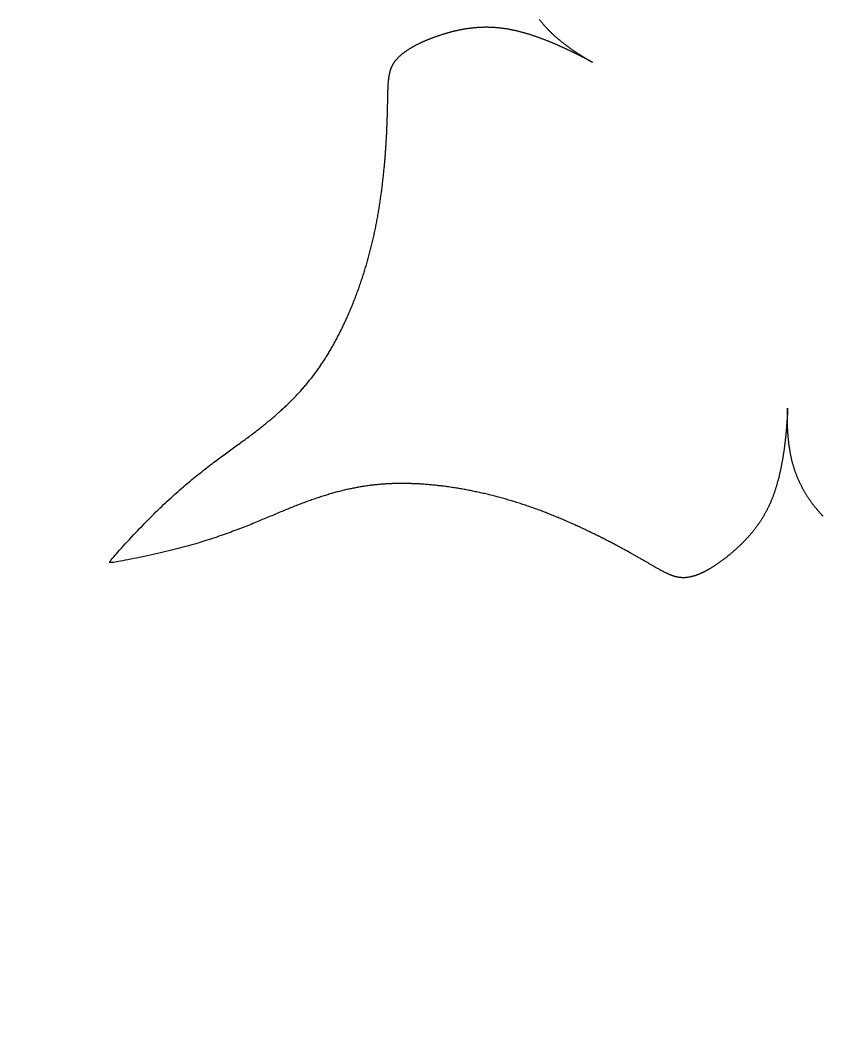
# Model space of a CAD drawing. Header units: feet. Extents: x 0 to 841, y 0 to 594.
# Drawn here: x 658.8 to 659.347, y 136.939 to 137.618 of the extents above; entities that cross this region are included whole.
import ezdxf

# ---------------------------------------------------------------- set-up
doc = ezdxf.new("R2010")
doc.units = ezdxf.units.FT
doc.header["$MEASUREMENT"] = 0
doc.layers.add('LOGO', color=7, linetype='Continuous')

# ---------------------------------------------------------------- blocks, each defined once
blk = doc.blocks.new('YOTA')
h = blk.add_hatch(color=1)
edge = h.paths.add_edge_path()
edge.add_arc((302.8865, 246.9749), 39.995, 0, 360)
edge = h.paths.add_edge_path(flags=16)
edge.add_arc((302.8865, 246.9749), 39.7003, 0, 360)
at = {"color": 2}
blk.add_lwpolyline([(332.9748, 263.1712), (332.9739, 263.1722), (332.973, 263.1731), (332.972, 263.1741), (332.9711, 263.175), (332.9702, 263.176), (332.9693, 263.177), (332.9685, 263.178), (332.9676, 263.179), (332.9667, 263.1799), (332.9658, 263.1809), (332.9649, 263.182), (332.964, 263.183), (332.9631, 263.184), (332.9623, 263.185), (332.9614, 263.186), (332.9605, 263.1871), (332.9597, 263.1881), (332.9588, 263.1892), (332.958, 263.1902), (332.9571, 263.1913), (332.9563, 263.1923), (332.9554, 263.1934), (332.9546, 263.1945), (332.9538, 263.1956), (332.9529, 263.1967), (332.9521, 263.1978), (332.9513, 263.1989), (332.9505, 263.2), (332.9497, 263.2011), (332.9489, 263.2022), (332.9481, 263.2033), (332.9473, 263.2045), (332.9465, 263.2056), (332.9457, 263.2067), (332.9449, 263.2079), (332.9441, 263.209), (332.9433, 263.2102), (332.9426, 263.2114), (332.9418, 263.2125), (332.9411, 263.2137), (332.9403, 263.2149), (332.9396, 263.2161), (332.9388, 263.2173), (332.9381, 263.2185), (332.9373, 263.2197), (332.9366, 263.2209), (332.9359, 263.2221), (332.9352, 263.2233), (332.9345, 263.2245), (332.9338, 263.2258), (332.9331, 263.227), (332.9324, 263.2282), (332.9317, 263.2295), (332.931, 263.2307), (332.9303, 263.232), (332.9296, 263.2333), (332.929, 263.2345), (332.9283, 263.2358), (332.9277, 263.2371), (332.927, 263.2384), (332.9264, 263.2396), (332.9257, 263.2409), (332.9251, 263.2422), (332.9245, 263.2435), (332.9239, 263.2448), (332.9233, 263.2462), (332.9227, 263.2475), (332.9221, 263.2488), (332.9215, 263.2501), (332.9209, 263.2515), (332.9203, 263.2528), (332.9198, 263.2541), (332.9192, 263.2555), (332.9187, 263.2568), (332.9181, 263.2582), (332.9176, 263.2595), (332.917, 263.2609), (332.9165, 263.2623), (332.916, 263.2637), (332.9155, 263.265), (332.915, 263.2664), (332.9145, 263.2678), (332.914, 263.2692), (332.9135, 263.2706), (332.913, 263.272), (332.9126, 263.2734), (332.9121, 263.2748), (332.9117, 263.2762), (332.9112, 263.2776), (332.9108, 263.2791), (332.9104, 263.2805), (332.9099, 263.2819), (332.9095, 263.2834), (332.9091, 263.2848), (332.9087, 263.2863), (332.9084, 263.2877), (332.908, 263.2892), (332.9076, 263.2906), (332.9072, 263.2921), (332.9069, 263.2935), (332.9065, 263.295), (332.9062, 263.2965), (332.9059, 263.2979), (332.9056, 263.2994), (332.9052, 263.3009), (332.9049, 263.3024), (332.9046, 263.3039), (332.9043, 263.3053), (332.9041, 263.3068), (332.9038, 263.3083), (332.9035, 263.3098), (332.9032, 263.3113), (332.903, 263.3128), (332.9027, 263.3142), (332.9025, 263.3157), (332.9023, 263.3172), (332.902, 263.3187), (332.9018, 263.3202), (332.9016, 263.3216), (332.9014, 263.3231), (332.9012, 263.3246), (332.901, 263.326), (332.9008, 263.3275), (332.9006, 263.329), (332.9005, 263.3304), (332.9003, 263.3319), (332.9001, 263.3333), (332.9, 263.3348), (332.8998, 263.3362), (332.8997, 263.3376), (332.8995, 263.339), (332.8994, 263.3405), (332.8992, 263.3419), (332.8991, 263.3433), (332.899, 263.3447), (332.8989, 263.3461), (332.8988, 263.3475), (332.8987, 263.3488), (332.8986, 263.3502), (332.8985, 263.3515), (332.8984, 263.3529), (332.8983, 263.3542), (332.8982, 263.3556), (332.8981, 263.3569), (332.898, 263.3582), (332.898, 263.3595), (332.8979, 263.3608), (332.8978, 263.362), (332.8978, 263.3633), (332.8977, 263.3646), (332.8977, 263.3658), (332.8976, 263.367), (332.8976, 263.3682), (332.8975, 263.3694), (332.8975, 263.3706), (332.8975, 263.3718), (332.8974, 263.3729), (332.8974, 263.3741), (332.8974, 263.3752), (332.8974, 263.3763), (332.8973, 263.3774), (332.8973, 263.3785), (332.8973, 263.3796), (332.8973, 263.3806), (332.8973, 263.3817), (332.8973, 263.3827), (332.8973, 263.3837), (332.8973, 263.3847), (332.8972, 263.3856), (332.8972, 263.3866), (332.8972, 263.3875), (332.8973, 263.3884), (332.8973, 263.3893), (332.8973, 263.3901), (332.8973, 263.391), (332.8973, 263.3918), (332.8973, 263.3926), (332.8973, 263.3934), (332.8973, 263.3942), (332.8973, 263.3949), (332.8973, 263.3956), (332.8974, 263.3963), (332.8974, 263.397), (332.8974, 263.3977), (332.8974, 263.3983), (332.8974, 263.3989), (332.8974, 263.3995), (332.8975, 263.4), (332.8975, 263.4006), (332.8975, 263.4011), (332.8975, 263.4016), (332.8975, 263.402), (332.8975, 263.4025), (332.8976, 263.4029), (332.8976, 263.4032), (332.8976, 263.4036), (332.8976, 263.4039), (332.8976, 263.4042), (332.8976, 263.4045), (332.8977, 263.4048), (332.8977, 263.405), (332.8977, 263.4052), (332.8977, 263.4054), (332.8977, 263.4055), (332.8977, 263.4056), (332.8977, 263.4057), (332.8977, 263.4058), (332.8977, 263.4058), (332.8978, 263.4058), (332.8978, 263.4058), (332.8978, 263.4058), (332.8978, 263.4058), (332.8978, 263.4057), (332.8978, 263.4056), (332.8978, 263.4054), (332.8978, 263.4053), (332.8978, 263.4051), (332.8978, 263.4049), (332.8978, 263.4047), (332.8978, 263.4044), (332.8978, 263.4042), (332.8977, 263.4039), (332.8977, 263.4036), (332.8977, 263.4032), (332.8977, 263.4029), (332.8977, 263.4025), (332.8977, 263.4021), (332.8977, 263.4017), (332.8977, 263.4012), (332.8976, 263.4008), (332.8976, 263.4003), (332.8976, 263.3998), (332.8976, 263.3993), (332.8976, 263.3987), (332.8975, 263.3982), (332.8975, 263.3976), (332.8975, 263.397), (332.8975, 263.3964), (332.8974, 263.3958), (332.8974, 263.3951), (332.8974, 263.3944), (332.8973, 263.3938), (332.8973, 263.393), (332.8973, 263.3923), (332.8972, 263.3916), (332.8972, 263.3908), (332.8971, 263.3901), (332.8971, 263.3893), (332.897, 263.3885), (332.897, 263.3876), (332.8969, 263.3868), (332.8969, 263.386), (332.8968, 263.3851), (332.8968, 263.3842), (332.8967, 263.3833), (332.8967, 263.3824), (332.8966, 263.3815), (332.8966, 263.3805), (332.8965, 263.3796), (332.8964, 263.3786), (332.8964, 263.3776), (332.8963, 263.3766), (332.8962, 263.3756), (332.8961, 263.3746), (332.8961, 263.3736), (332.896, 263.3725), (332.8959, 263.3715), (332.8958, 263.3704), (332.8957, 263.3693), (332.8957, 263.3683), (332.8956, 263.3672), (332.8955, 263.366), (332.8954, 263.3649), (332.8953, 263.3638), (332.8952, 263.3627), (332.8951, 263.3615), (332.895, 263.3603), (332.8949, 263.3592), (332.8948, 263.358), (332.8947, 263.3568), (332.8946, 263.3556), (332.8945, 263.3544), (332.8944, 263.3532), (332.8942, 263.352), (332.8941, 263.3507), (332.894, 263.3495), (332.8939, 263.3482), (332.8937, 263.347), (332.8936, 263.3457), (332.8935, 263.3445), (332.8934, 263.3432), (332.8932, 263.3419), (332.8931, 263.3406), (332.8929, 263.3394), (332.8928, 263.3381), (332.8927, 263.3368), (332.8925, 263.3354), (332.8924, 263.3341), (332.8922, 263.3328), (332.892, 263.3315), (332.8919, 263.3302), (332.8917, 263.3288), (332.8916, 263.3275), (332.8914, 263.3262), (332.8912, 263.3248), (332.8911, 263.3235), (332.8909, 263.3221), (332.8907, 263.3208), (332.8905, 263.3194), (332.8903, 263.3181), (332.8901, 263.3167), (332.89, 263.3153), (332.8898, 263.314), (332.8896, 263.3126), (332.8894, 263.3112), (332.8892, 263.3098), (332.889, 263.3085), (332.8888, 263.3071), (332.8885, 263.3057), (332.8883, 263.3043), (332.8881, 263.3029), (332.8879, 263.3015), (332.8877, 263.3001), (332.8874, 263.2987), (332.8872, 263.2973), (332.887, 263.2959), (332.8867, 263.2945), (332.8865, 263.2931), (332.8862, 263.2917), (332.886, 263.2903), (332.8857, 263.2889), (332.8855, 263.2875), (332.8852, 263.2861), (332.8849, 263.2847), (332.8847, 263.2833), (332.8844, 263.2818), (332.8841, 263.2804), (332.8838, 263.279), (332.8836, 263.2776), (332.8833, 263.2762), (332.883, 263.2748), (332.8827, 263.2733), (332.8824, 263.2719), (332.8821, 263.2705), (332.8818, 263.2691), (332.8815, 263.2677), (332.8811, 263.2663), (332.8808, 263.2648), (332.8805, 263.2634), (332.8802, 263.262), (332.8798, 263.2606), (332.8795, 263.2592), (332.8792, 263.2578), (332.8788, 263.2563), (332.8785, 263.2549), (332.8781, 263.2535), (332.8777, 263.2521), (332.8774, 263.2507), (332.877, 263.2493), (332.8766, 263.2479), (332.8762, 263.2465), (332.8759, 263.2451), (332.8755, 263.2437), (332.8751, 263.2423), (332.8747, 263.2409), (332.8743, 263.2395), (332.8739, 263.2381), (332.8735, 263.2367), (332.873, 263.2353), (332.8726, 263.2339), (332.8722, 263.2326), (332.8718, 263.2312), (332.8713, 263.2298), (332.8709, 263.2284), (332.8704, 263.2271), (332.87, 263.2257), (332.8695, 263.2243), (332.8691, 263.223), (332.8686, 263.2216), (332.8681, 263.2203), (332.8676, 263.2189), (332.8672, 263.2176), (332.8667, 263.2162), (332.8662, 263.2149), (332.8657, 263.2135), (332.8652, 263.2122), (332.8646, 263.2109), (332.8641, 263.2096), (332.8636, 263.2082), (332.8631, 263.2069), (332.8625, 263.2056), (332.862, 263.2043), (332.8615, 263.203), (332.8609, 263.2017), (332.8604, 263.2004), (332.8598, 263.1992), (332.8592, 263.1979), (332.8586, 263.1966), (332.8581, 263.1953), (332.8575, 263.1941), (332.8569, 263.1928), (332.8563, 263.1916), (332.8557, 263.1903), (332.8551, 263.1891), (332.8545, 263.1878), (332.8538, 263.1866), (332.8532, 263.1854), (332.8526, 263.1841), (332.852, 263.1829), (332.8513, 263.1817), (332.8507, 263.1805), (332.85, 263.1793), (332.8493, 263.1781), (332.8487, 263.1769), (332.848, 263.1757), (332.8473, 263.1745), (332.8467, 263.1734), (332.846, 263.1722), (332.8453, 263.171), (332.8446, 263.1699), (332.8439, 263.1687), (332.8432, 263.1675), (332.8425, 263.1664), (332.8418, 263.1653), (332.841, 263.1641), (332.8403, 263.163), (332.8396, 263.1619), (332.8388, 263.1607), (332.8381, 263.1596), (332.8374, 263.1585), (332.8366, 263.1574), (332.8359, 263.1563), (332.8351, 263.1552), (332.8343, 263.1541), (332.8336, 263.153), (332.8328, 263.1519), (332.832, 263.1508), (332.8312, 263.1498), (332.8305, 263.1487), (332.8297, 263.1476), (332.8289, 263.1465), (332.8281, 263.1455), (332.8273, 263.1444), (332.8265, 263.1434), (332.8257, 263.1423), (332.8248, 263.1413), (332.824, 263.1403), (332.8232, 263.1392), (332.8224, 263.1382), (332.8215, 263.1372), (332.8207, 263.1361), (332.8199, 263.1351), (332.819, 263.1341), (332.8182, 263.1331), (332.8173, 263.1321), (332.8165, 263.1311), (332.8156, 263.1301), (332.8147, 263.1291), (332.8139, 263.1281), (332.813, 263.1272), (332.8121, 263.1262), (332.8113, 263.1252), (332.8104, 263.1242), (332.8095, 263.1233), (332.8086, 263.1223), (332.8077, 263.1213), (332.8068, 263.1204), (332.8059, 263.1194), (332.805, 263.1185), (332.8041, 263.1176), (332.8032, 263.1166), (332.8023, 263.1157), (332.8014, 263.1147), (332.8005, 263.1138), (332.7995, 263.1129), (332.7986, 263.112), (332.7977, 263.1111), (332.7968, 263.1101), (332.7958, 263.1092), (332.7949, 263.1083), (332.794, 263.1074), (332.793, 263.1065), (332.7921, 263.1056), (332.7911, 263.1047), (332.7902, 263.1039), (332.7892, 263.103), (332.7883, 263.1021), (332.7873, 263.1012), (332.7864, 263.1003), (332.7854, 263.0995), (332.7845, 263.0986), (332.7835, 263.0977), (332.7825, 263.0969), (332.7815, 263.096), (332.7806, 263.0952), (332.7796, 263.0943), (332.7786, 263.0935), (332.7776, 263.0926), (332.7767, 263.0918), (332.7757, 263.091), (332.7747, 263.0901), (332.7737, 263.0893), (332.7727, 263.0885), (332.7717, 263.0876), (332.7707, 263.0868), (332.7697, 263.086), (332.7687, 263.0852), (332.7677, 263.0844), (332.7667, 263.0836), (332.7657, 263.0828), (332.7647, 263.082), (332.7637, 263.0812), (332.7627, 263.0804), (332.7617, 263.0796), (332.7607, 263.0789), (332.7597, 263.0781), (332.7587, 263.0773), (332.7577, 263.0766), (332.7567, 263.0758), (332.7557, 263.0751), (332.7547, 263.0743), (332.7537, 263.0736), (332.7526, 263.0728), (332.7516, 263.0721), (332.7506, 263.0714), (332.7496, 263.0707), (332.7486, 263.0699), (332.7476, 263.0692), (332.7466, 263.0685), (332.7455, 263.0678), (332.7445, 263.0671), (332.7435, 263.0665), (332.7425, 263.0658), (332.7415, 263.0651), (332.7405, 263.0644), (332.7395, 263.0638), (332.7384, 263.0631), (332.7374, 263.0625), (332.7364, 263.0618), (332.7354, 263.0612), (332.7344, 263.0606), (332.7334, 263.0599), (332.7324, 263.0593), (332.7314, 263.0587), (332.7304, 263.0581), (332.7293, 263.0575), (332.7283, 263.0569), (332.7273, 263.0564), (332.7263, 263.0558), (332.7253, 263.0552), (332.7243, 263.0547), (332.7233, 263.0541), (332.7223, 263.0536), (332.7213, 263.053), (332.7203, 263.0525), (332.7193, 263.052), (332.7184, 263.0515), (332.7174, 263.051), (332.7164, 263.0505), (332.7154, 263.05), (332.7144, 263.0495), (332.7134, 263.049), (332.7124, 263.0486), (332.7115, 263.0481), (332.7105, 263.0477), (332.7095, 263.0472), (332.7085, 263.0468), (332.7076, 263.0464), (332.7066, 263.046), (332.7057, 263.0456), (332.7047, 263.0452), (332.7037, 263.0448), (332.7028, 263.0445), (332.7018, 263.0441), (332.7009, 263.0437), (332.6999, 263.0434), (332.699, 263.0431), (332.698, 263.0427), (332.6971, 263.0424), (332.6962, 263.0421), (332.6952, 263.0418), (332.6943, 263.0415), (332.6934, 263.0413), (332.6925, 263.041), (332.6916, 263.0407), (332.6906, 263.0405), (332.6897, 263.0403), (332.6888, 263.04), (332.6879, 263.0398), (332.687, 263.0396), (332.6861, 263.0394), (332.6853, 263.0393), (332.6844, 263.0391), (332.6835, 263.0389), (332.6826, 263.0388), (332.6817, 263.0387), (332.6809, 263.0385), (332.68, 263.0384), (332.6791, 263.0383), (332.6783, 263.0382), (332.6774, 263.0381), (332.6766, 263.0381), (332.6757, 263.038), (332.6749, 263.038), (332.674, 263.0379), (332.6732, 263.0379), (332.6724, 263.0379), (332.6715, 263.0379), (332.6707, 263.0379), (332.6699, 263.0379), (332.669, 263.038), (332.6682, 263.038), (332.6674, 263.0381), (332.6666, 263.0381), (332.6657, 263.0382), (332.6649, 263.0383), (332.6641, 263.0384), (332.6633, 263.0385), (332.6624, 263.0386), (332.6616, 263.0388), (332.6608, 263.0389), (332.66, 263.0391), (332.6591, 263.0392), (332.6583, 263.0394), (332.6575, 263.0396), (332.6566, 263.0398), (332.6558, 263.04), (332.655, 263.0402), (332.6541, 263.0404), (332.6533, 263.0407), (332.6524, 263.0409), (332.6516, 263.0412), (332.6507, 263.0415), (332.6499, 263.0417), (332.649, 263.042), (332.6481, 263.0423), (332.6473, 263.0427), (332.6464, 263.043), (332.6455, 263.0433), (332.6446, 263.0437), (332.6437, 263.044), (332.6428, 263.0444), (332.6419, 263.0448), (332.641, 263.0452), (332.6401, 263.0456), (332.6392, 263.046), (332.6382, 263.0464), (332.6373, 263.0468), (332.6364, 263.0473), (332.6354, 263.0477), (332.6344, 263.0482), (332.6335, 263.0486), (332.6325, 263.0491), (332.6315, 263.0496), (332.6305, 263.0501), (332.6295, 263.0506), (332.6285, 263.0512), (332.6275, 263.0517), (332.6264, 263.0522), (332.6254, 263.0528), (332.6243, 263.0534), (332.6232, 263.0539), (332.6222, 263.0545), (332.6211, 263.0551), (332.62, 263.0557), (332.6189, 263.0563), (332.6177, 263.0569), (332.6166, 263.0576), (332.6155, 263.0582), (332.6143, 263.0589), (332.6131, 263.0595), (332.6119, 263.0602), (332.6107, 263.0609), (332.6095, 263.0616), (332.6083, 263.0623), (332.607, 263.063), (332.6058, 263.0637), (332.6045, 263.0645), (332.6032, 263.0652), (332.6019, 263.066), (332.6006, 263.0667), (332.5993, 263.0675), (332.5979, 263.0683), (332.5966, 263.0691), (332.5952, 263.0699), (332.5938, 263.0707), (332.5924, 263.0715), (332.5909, 263.0723), (332.5895, 263.0731), (332.588, 263.074), (332.5865, 263.0748), (332.585, 263.0757), (332.5835, 263.0766), (332.582, 263.0775), (332.5804, 263.0784), (332.5788, 263.0793), (332.5772, 263.0802), (332.5756, 263.0811), (332.574, 263.082), (332.5723, 263.083), (332.5707, 263.0839), (332.569, 263.0849), (332.5673, 263.0858), (332.5656, 263.0868), (332.5638, 263.0878), (332.562, 263.0888), (332.5603, 263.0898), (332.5585, 263.0908), (332.5567, 263.0918), (332.5548, 263.0928), (332.553, 263.0938), (332.5511, 263.0949), (332.5492, 263.0959), (332.5473, 263.0969), (332.5454, 263.098), (332.5434, 263.0991), (332.5415, 263.1001), (332.5395, 263.1012), (332.5375, 263.1023), (332.5355, 263.1033), (332.5335, 263.1044), (332.5315, 263.1055), (332.5294, 263.1066), (332.5274, 263.1077), (332.5253, 263.1088), (332.5232, 263.1099), (332.5211, 263.1111), (332.5189, 263.1122), (332.5168, 263.1133), (332.5146, 263.1144), (332.5125, 263.1156), (332.5103, 263.1167), (332.5081, 263.1178), (332.5059, 263.119), (332.5036, 263.1201), (332.5014, 263.1213), (332.4992, 263.1224), (332.4969, 263.1236), (332.4946, 263.1247), (332.4923, 263.1259), (332.49, 263.127), (332.4877, 263.1282), (332.4854, 263.1294), (332.483, 263.1305), (332.4807, 263.1317), (332.4783, 263.1328), (332.4759, 263.134), (332.4735, 263.1352), (332.4711, 263.1363), (332.4687, 263.1375), (332.4663, 263.1387), (332.4639, 263.1398), (332.4614, 263.141), (332.459, 263.1422), (332.4565, 263.1433), (332.4541, 263.1445), (332.4516, 263.1457), (332.4491, 263.1468), (332.4466, 263.148), (332.4441, 263.1491), (332.4415, 263.1503), (332.439, 263.1515), (332.4365, 263.1526), (332.4339, 263.1538), (332.4314, 263.1549), (332.4288, 263.1561), (332.4262, 263.1572), (332.4236, 263.1583), (332.4211, 263.1595), (332.4185, 263.1606), (332.4159, 263.1617), (332.4132, 263.1629), (332.4106, 263.164), (332.408, 263.1651), (332.4054, 263.1662), (332.4027, 263.1673), (332.4001, 263.1684), (332.3974, 263.1695), (332.3948, 263.1706), (332.3921, 263.1717), (332.3894, 263.1728), (332.3868, 263.1739), (332.3841, 263.175), (332.3814, 263.176), (332.3787, 263.1771), (332.376, 263.1782), (332.3733, 263.1792), (332.3706, 263.1803), (332.3679, 263.1813), (332.3652, 263.1823), (332.3625, 263.1834), (332.3597, 263.1844), (332.357, 263.1854), (332.3543, 263.1864), (332.3515, 263.1874), (332.3488, 263.1884), (332.3461, 263.1893), (332.3433, 263.1903), (332.3406, 263.1913), (332.3378, 263.1922), (332.3351, 263.1932), (332.3323, 263.1941), (332.3296, 263.1951), (332.3268, 263.196), (332.324, 263.1969), (332.3213, 263.1978), (332.3185, 263.1987), (332.3157, 263.1996), (332.313, 263.2005), (332.3102, 263.2013), (332.3074, 263.2022), (332.3046, 263.203), (332.3019, 263.2039), (332.2991, 263.2047), (332.2963, 263.2056), (332.2935, 263.2064), (332.2907, 263.2072), (332.288, 263.208), (332.2852, 263.2088), (332.2824, 263.2096), (332.2796, 263.2103), (332.2768, 263.2111), (332.274, 263.2119), (332.2713, 263.2126), (332.2685, 263.2133), (332.2657, 263.2141), (332.2629, 263.2148), (332.2601, 263.2155), (332.2573, 263.2162), (332.2545, 263.2169), (332.2518, 263.2176), (332.249, 263.2183), (332.2462, 263.2189), (332.2434, 263.2196), (332.2406, 263.2203), (332.2379, 263.2209), (332.2351, 263.2215), (332.2323, 263.2221), (332.2295, 263.2228), (332.2267, 263.2234), (332.224, 263.224), (332.2212, 263.2245), (332.2184, 263.2251), (332.2156, 263.2257), (332.2129, 263.2263), (332.2101, 263.2268), (332.2073, 263.2273), (332.2046, 263.2279), (332.2018, 263.2284), (332.1991, 263.2289), (332.1963, 263.2294), (332.1936, 263.2299), (332.1908, 263.2304), (332.1881, 263.2309), (332.1853, 263.2313), (332.1826, 263.2318), (332.1798, 263.2322), (332.1771, 263.2327), (332.1744, 263.2331), (332.1716, 263.2335), (332.1689, 263.2339), (332.1662, 263.2343), (332.1635, 263.2347), (332.1608, 263.2351), (332.158, 263.2355), (332.1553, 263.2358), (332.1526, 263.2362), (332.1499, 263.2365), (332.1472, 263.2369), (332.1445, 263.2372), (332.1419, 263.2375), (332.1392, 263.2378), (332.1365, 263.2381), (332.1338, 263.2384), (332.1312, 263.2387), (332.1285, 263.2389), (332.1258, 263.2392), (332.1232, 263.2394), (332.1205, 263.2397), (332.1179, 263.2399), (332.1153, 263.2401), (332.1126, 263.2403), (332.11, 263.2405), (332.1074, 263.2407), (332.1048, 263.2409), (332.1022, 263.241), (332.0996, 263.2412), (332.097, 263.2413), (332.0944, 263.2415), (332.0918, 263.2416), (332.0892, 263.2417), (332.0866, 263.2418), (332.0841, 263.2419), (332.0815, 263.242), (332.079, 263.2421), (332.0764, 263.2421), (332.0739, 263.2422), (332.0714, 263.2422), (332.0688, 263.2423), (332.0663, 263.2423), (332.0638, 263.2423), (332.0613, 263.2423), (332.0588, 263.2423), (332.0563, 263.2423), (332.0538, 263.2423), (332.0513, 263.2422), (332.0488, 263.2422), (332.0464, 263.2421), (332.0439, 263.2421), (332.0414, 263.242), (332.039, 263.2419), (332.0365, 263.2418), (332.0341, 263.2417), (332.0316, 263.2416), (332.0292, 263.2414), (332.0267, 263.2413), (332.0243, 263.2411), (332.0219, 263.241), (332.0194, 263.2408), (332.017, 263.2406), (332.0146, 263.2404), (332.0121, 263.2402), (332.0097, 263.24), (332.0073, 263.2397), (332.0049, 263.2395), (332.0024, 263.2392), (332, 263.239), (331.9976, 263.2387), (331.9952, 263.2384), (331.9927, 263.2381), (331.9903, 263.2378), (331.9879, 263.2374), (331.9855, 263.2371), (331.983, 263.2367), (331.9806, 263.2364), (331.9782, 263.236), (331.9757, 263.2356), (331.9733, 263.2352), (331.9709, 263.2348), (331.9684, 263.2344), (331.966, 263.2339), (331.9636, 263.2335), (331.9611, 263.233), (331.9587, 263.2325), (331.9562, 263.2321), (331.9537, 263.2316), (331.9513, 263.231), (331.9488, 263.2305), (331.9463, 263.23), (331.9439, 263.2294), (331.9414, 263.2289), (331.9389, 263.2283), (331.9364, 263.2277), (331.9339, 263.2271), (331.9314, 263.2265), (331.9289, 263.2258), (331.9263, 263.2252), (331.9238, 263.2245), (331.9213, 263.2239), (331.9187, 263.2232), (331.9162, 263.2225), (331.9136, 263.2218), (331.9111, 263.2211), (331.9085, 263.2203), (331.9059, 263.2196), (331.9033, 263.2188), (331.9007, 263.218), (331.8981, 263.2172), (331.8955, 263.2164), (331.8929, 263.2156), (331.8902, 263.2148), (331.8876, 263.2139), (331.8849, 263.2131), (331.8822, 263.2122), (331.8795, 263.2113), (331.8769, 263.2104), (331.8741, 263.2095), (331.8714, 263.2086), (331.8687, 263.2076), (331.866, 263.2067), (331.8632, 263.2057), (331.8604, 263.2047), (331.8577, 263.2037), (331.8549, 263.2027), (331.8521, 263.2016), (331.8492, 263.2006), (331.8464, 263.1995), (331.8436, 263.1984), (331.8407, 263.1973), (331.8378, 263.1962), (331.8349, 263.1951), (331.832, 263.194), (331.8291, 263.1928), (331.8261, 263.1917), (331.8232, 263.1905), (331.8202, 263.1893), (331.8172, 263.1881), (331.8142, 263.1868), (331.8112, 263.1856), (331.8081, 263.1843), (331.8051, 263.1831), (331.802, 263.1818), (331.7989, 263.1805), (331.7958, 263.1792), (331.7926, 263.1779), (331.7894, 263.1765), (331.7862, 263.1752), (331.783, 263.1738), (331.7797, 263.1724), (331.7765, 263.1711), (331.7732, 263.1697), (331.7698, 263.1683), (331.7664, 263.1668), (331.763, 263.1654), (331.7596, 263.164), (331.7561, 263.1625), (331.7526, 263.1611), (331.7491, 263.1596), (331.7455, 263.1582), (331.7419, 263.1567), (331.7383, 263.1552), (331.7346, 263.1537), (331.7309, 263.1522), (331.7271, 263.1507), (331.7233, 263.1492), (331.7195, 263.1477), (331.7156, 263.1462), (331.7116, 263.1447), (331.7076, 263.1432), (331.7036, 263.1416), (331.6995, 263.1401), (331.6954, 263.1386), (331.6912, 263.137), (331.687, 263.1355), (331.6827, 263.1339), (331.6784, 263.1324), (331.674, 263.1309), (331.6696, 263.1293), (331.6651, 263.1278), (331.6605, 263.1262), (331.6559, 263.1247), (331.6512, 263.1231), (331.6465, 263.1216), (331.6417, 263.1201), (331.6369, 263.1185), (331.632, 263.117), (331.627, 263.1155), (331.622, 263.1139), (331.6169, 263.1124), (331.6117, 263.1109), (331.6065, 263.1094), (331.6011, 263.1079), (331.5958, 263.1064), (331.5903, 263.1049), (331.5848, 263.1034), (331.5792, 263.1019), (331.5736, 263.1004), (331.5679, 263.0989), (331.562, 263.0974), (331.5562, 263.096), (331.5502, 263.0945), (331.5442, 263.0931), (331.5381, 263.0917), (331.5319, 263.0902), (331.5256, 263.0888), (331.5192, 263.0874), (331.5128, 263.086), (331.5063, 263.0846), (331.4997, 263.0833), (331.4931, 263.0819), (331.4865, 263.0806), (331.4801, 263.0793), (331.4738, 263.0781), (331.4678, 263.0769), (331.462, 263.0758), (331.4567, 263.0748), (331.4518, 263.0739), (331.4473, 263.0731), (331.4435, 263.0724), (331.4401, 263.0718), (331.4373, 263.0713), (331.4349, 263.071), (331.433, 263.0707), (331.4314, 263.0706), (331.4302, 263.0706), (331.4294, 263.0707), (331.4288, 263.0709), (331.4284, 263.0713), (331.4283, 263.0718), (331.4284, 263.0724), (331.4288, 263.0732), (331.4294, 263.0742), (331.4303, 263.0755), (331.4315, 263.077), (331.4331, 263.0789), (331.4349, 263.0811), (331.4371, 263.0836), (331.4397, 263.0865), (331.4427, 263.0899), (331.4461, 263.0936), (331.4497, 263.0977), (331.4536, 263.102), (331.4577, 263.1066), (331.462, 263.1113), (331.4664, 263.1162), (331.471, 263.1211), (331.4755, 263.1261), (331.4801, 263.131), (331.4847, 263.1359), (331.4892, 263.1407), (331.4937, 263.1454), (331.4982, 263.15), (331.5026, 263.1546), (331.507, 263.1591), (331.5113, 263.1635), (331.5156, 263.1678), (331.5199, 263.1721), (331.5242, 263.1763), (331.5284, 263.1805), (331.5326, 263.1845), (331.5368, 263.1885), (331.5409, 263.1925), (331.545, 263.1964), (331.5491, 263.2002), (331.5531, 263.2039), (331.5571, 263.2076), (331.5611, 263.2113), (331.5651, 263.2148), (331.569, 263.2184), (331.5728, 263.2218), (331.5767, 263.2252), (331.5805, 263.2286), (331.5843, 263.2319), (331.5881, 263.2351), (331.5918, 263.2383), (331.5955, 263.2415), (331.5992, 263.2446), (331.6028, 263.2476), (331.6065, 263.2506), (331.6101, 263.2536), (331.6136, 263.2565), (331.6171, 263.2593), (331.6206, 263.2622), (331.6241, 263.2649), (331.6276, 263.2677), (331.631, 263.2704), (331.6344, 263.273), (331.6378, 263.2757), (331.6411, 263.2782), (331.6444, 263.2808), (331.6477, 263.2833), (331.6509, 263.2858), (331.6542, 263.2882), (331.6574, 263.2907), (331.6606, 263.293), (331.6637, 263.2954), (331.6668, 263.2977), (331.67, 263.3), (331.673, 263.3023), (331.6761, 263.3045), (331.6791, 263.3067), (331.6821, 263.3089), (331.6851, 263.3111), (331.688, 263.3133), (331.691, 263.3154), (331.6939, 263.3175), (331.6968, 263.3196), (331.6996, 263.3217), (331.7024, 263.3237), (331.7053, 263.3258), (331.708, 263.3278), (331.7108, 263.3298), (331.7135, 263.3318), (331.7163, 263.3338), (331.719, 263.3358), (331.7216, 263.3377), (331.7243, 263.3397), (331.7269, 263.3416), (331.7295, 263.3436), (331.7321, 263.3455), (331.7347, 263.3474), (331.7372, 263.3494), (331.7397, 263.3513), (331.7422, 263.3532), (331.7447, 263.3551), (331.7472, 263.357), (331.7496, 263.3589), (331.752, 263.3608), (331.7544, 263.3626), (331.7568, 263.3645), (331.7591, 263.3664), (331.7615, 263.3682), (331.7638, 263.3701), (331.7661, 263.372), (331.7684, 263.3738), (331.7706, 263.3757), (331.7729, 263.3775), (331.7751, 263.3794), (331.7773, 263.3812), (331.7795, 263.3831), (331.7817, 263.3849), (331.7838, 263.3867), (331.7859, 263.3886), (331.7881, 263.3904), (331.7901, 263.3922), (331.7922, 263.394), (331.7943, 263.3959), (331.7963, 263.3977), (331.7984, 263.3995), (331.8004, 263.4013), (331.8024, 263.4032), (331.8043, 263.405), (331.8063, 263.4068), (331.8083, 263.4086), (331.8102, 263.4105), (331.8121, 263.4123), (331.814, 263.4141), (331.8159, 263.4159), (331.8178, 263.4177), (331.8196, 263.4196), (331.8214, 263.4214), (331.8233, 263.4232), (331.8251, 263.4251), (331.8269, 263.4269), (331.8287, 263.4287), (331.8304, 263.4305), (331.8322, 263.4324), (331.8339, 263.4342), (331.8356, 263.4361), (331.8374, 263.4379), (331.8391, 263.4398), (331.8408, 263.4416), (331.8424, 263.4435), (331.8441, 263.4453), (331.8457, 263.4472), (331.8474, 263.449), (331.849, 263.4509), (331.8506, 263.4528), (331.8522, 263.4546), (331.8538, 263.4565), (331.8554, 263.4584), (331.857, 263.4603), (331.8585, 263.4622), (331.8601, 263.4641), (331.8616, 263.466), (331.8631, 263.4679), (331.8646, 263.4698), (331.8661, 263.4717), (331.8676, 263.4737), (331.8691, 263.4756), (331.8706, 263.4775), (331.8721, 263.4795), (331.8735, 263.4815), (331.875, 263.4834), (331.8764, 263.4854), (331.8778, 263.4874), (331.8793, 263.4893), (331.8807, 263.4913), (331.8821, 263.4933), (331.8835, 263.4953), (331.8848, 263.4974), (331.8862, 263.4994), (331.8876, 263.5014), (331.889, 263.5034), (331.8903, 263.5055), (331.8917, 263.5076), (331.893, 263.5096), (331.8944, 263.5117), (331.8957, 263.5138), (331.897, 263.5159), (331.8983, 263.518), (331.8996, 263.5201), (331.9009, 263.5222), (331.9022, 263.5244), (331.9035, 263.5265), (331.9048, 263.5287), (331.9061, 263.5308), (331.9074, 263.533), (331.9086, 263.5352), (331.9099, 263.5374), (331.9112, 263.5396), (331.9124, 263.5419), (331.9137, 263.5441), (331.9149, 263.5463), (331.9162, 263.5486), (331.9174, 263.5509), (331.9186, 263.5531), (331.9198, 263.5554), (331.9211, 263.5577), (331.9223, 263.56), (331.9235, 263.5623), (331.9247, 263.5647), (331.9259, 263.567), (331.9271, 263.5694), (331.9282, 263.5717), (331.9294, 263.5741), (331.9306, 263.5765), (331.9318, 263.5788), (331.9329, 263.5812), (331.9341, 263.5836), (331.9352, 263.5861), (331.9364, 263.5885), (331.9375, 263.5909), (331.9387, 263.5934), (331.9398, 263.5958), (331.9409, 263.5983), (331.942, 263.6007), (331.9431, 263.6032), (331.9442, 263.6057), (331.9453, 263.6082), (331.9464, 263.6107), (331.9475, 263.6132), (331.9486, 263.6157), (331.9497, 263.6183), (331.9507, 263.6208), (331.9518, 263.6234), (331.9528, 263.6259), (331.9539, 263.6285), (331.9549, 263.631), (331.956, 263.6336), (331.957, 263.6362), (331.958, 263.6388), (331.959, 263.6414), (331.96, 263.644), (331.961, 263.6466), (331.962, 263.6492), (331.963, 263.6518), (331.964, 263.6545), (331.965, 263.6571), (331.9659, 263.6598), (331.9669, 263.6624), (331.9679, 263.6651), (331.9688, 263.6677), (331.9697, 263.6704), (331.9707, 263.6731), (331.9716, 263.6758), (331.9725, 263.6785), (331.9734, 263.6811), (331.9743, 263.6838), (331.9752, 263.6866), (331.9761, 263.6893), (331.977, 263.692), (331.9779, 263.6947), (331.9788, 263.6974), (331.9796, 263.7002), (331.9805, 263.7029), (331.9813, 263.7056), (331.9822, 263.7084), (331.983, 263.7111), (331.9838, 263.7139), (331.9846, 263.7167), (331.9854, 263.7194), (331.9862, 263.7222), (331.987, 263.725), (331.9878, 263.7278), (331.9886, 263.7305), (331.9894, 263.7333), (331.9901, 263.7361), (331.9909, 263.7389), (331.9916, 263.7417), (331.9924, 263.7445), (331.9931, 263.7473), (331.9938, 263.7501), (331.9945, 263.7529), (331.9952, 263.7558), (331.9959, 263.7586), (331.9966, 263.7614), (331.9973, 263.7642), (331.998, 263.7671), (331.9986, 263.7699), (331.9993, 263.7727), (331.9999, 263.7756), (332.0006, 263.7784), (332.0012, 263.7812), (332.0018, 263.7841), (332.0024, 263.7869), (332.003, 263.7898), (332.0036, 263.7926), (332.0042, 263.7955), (332.0048, 263.7983), (332.0054, 263.8012), (332.0059, 263.804), (332.0065, 263.8069), (332.007, 263.8097), (332.0076, 263.8126), (332.0081, 263.8155), (332.0086, 263.8183), (332.0092, 263.8212), (332.0097, 263.824), (332.0102, 263.8269), (332.0106, 263.8297), (332.0111, 263.8326), (332.0116, 263.8354), (332.0121, 263.8383), (332.0125, 263.8411), (332.013, 263.844), (332.0134, 263.8468), (332.0139, 263.8497), (332.0143, 263.8525), (332.0147, 263.8554), (332.0151, 263.8582), (332.0155, 263.861), (332.0159, 263.8638), (332.0163, 263.8667), (332.0167, 263.8695), (332.0171, 263.8723), (332.0175, 263.8751), (332.0178, 263.8779), (332.0182, 263.8807), (332.0186, 263.8835), (332.0189, 263.8863), (332.0192, 263.8891), (332.0196, 263.8919), (332.0199, 263.8946), (332.0202, 263.8974), (332.0205, 263.9001), (332.0208, 263.9029), (332.0211, 263.9056), (332.0214, 263.9084), (332.0217, 263.9111), (332.022, 263.9138), (332.0223, 263.9165), (332.0226, 263.9192), (332.0228, 263.9219), (332.0231, 263.9246), (332.0233, 263.9273), (332.0236, 263.9299), (332.0238, 263.9326), (332.0241, 263.9352), (332.0243, 263.9379), (332.0245, 263.9405), (332.0248, 263.9431), (332.025, 263.9457), (332.0252, 263.9483), (332.0254, 263.9509), (332.0256, 263.9535), (332.0258, 263.956), (332.026, 263.9586), (332.0262, 263.9611), (332.0263, 263.9636), (332.0265, 263.9661), (332.0267, 263.9686), (332.0269, 263.9711), (332.027, 263.9736), (332.0272, 263.9761), (332.0273, 263.9785), (332.0275, 263.9809), (332.0276, 263.9833), (332.0278, 263.9857), (332.0279, 263.9881), (332.0281, 263.9905), (332.0282, 263.9928), (332.0283, 263.9952), (332.0284, 263.9975), (332.0286, 263.9998), (332.0287, 264.0021), (332.0288, 264.0044), (332.0289, 264.0066), (332.029, 264.0089), (332.0291, 264.0111), (332.0292, 264.0133), (332.0293, 264.0155), (332.0294, 264.0177), (332.0295, 264.0198), (332.0295, 264.022), (332.0296, 264.0241), (332.0297, 264.0262), (332.0298, 264.0282), (332.0298, 264.0303), (332.0299, 264.0323), (332.03, 264.0344), (332.03, 264.0364), (332.0301, 264.0383), (332.0302, 264.0403), (332.0302, 264.0422), (332.0303, 264.0442), (332.0303, 264.0461), (332.0304, 264.0479), (332.0304, 264.0498), (332.0305, 264.0516), (332.0305, 264.0534), (332.0305, 264.0552), (332.0306, 264.057), (332.0306, 264.0588), (332.0307, 264.0605), (332.0307, 264.0622), (332.0307, 264.0639), (332.0308, 264.0656), (332.0308, 264.0672), (332.0308, 264.0689), (332.0309, 264.0705), (332.0309, 264.0721), (332.0309, 264.0736), (332.031, 264.0752), (332.031, 264.0767), (332.031, 264.0783), (332.031, 264.0798), (332.0311, 264.0813), (332.0311, 264.0827), (332.0311, 264.0842), (332.0312, 264.0856), (332.0312, 264.087), (332.0312, 264.0884), (332.0313, 264.0898), (332.0313, 264.0912), (332.0314, 264.0925), (332.0314, 264.0938), (332.0314, 264.0952), (332.0315, 264.0965), (332.0315, 264.0978), (332.0316, 264.099), (332.0316, 264.1003), (332.0317, 264.1015), (332.0318, 264.1027), (332.0318, 264.104), (332.0319, 264.1051), (332.032, 264.1063), (332.032, 264.1075), (332.0321, 264.1086), (332.0322, 264.1098), (332.0323, 264.1109), (332.0323, 264.112), (332.0324, 264.1131), (332.0325, 264.1142), (332.0326, 264.1153), (332.0327, 264.1164), (332.0328, 264.1174), (332.033, 264.1184), (332.0331, 264.1195), (332.0332, 264.1205), (332.0333, 264.1215), (332.0335, 264.1225), (332.0336, 264.1235), (332.0337, 264.1244), (332.0339, 264.1254), (332.034, 264.1263), (332.0342, 264.1273), (332.0344, 264.1282), (332.0345, 264.1291), (332.0347, 264.13), (332.0349, 264.1309), (332.0351, 264.1318), (332.0353, 264.1327), (332.0355, 264.1336), (332.0357, 264.1344), (332.036, 264.1353), (332.0362, 264.1361), (332.0364, 264.137), (332.0367, 264.1378), (332.0369, 264.1386), (332.0372, 264.1395), (332.0375, 264.1403), (332.0377, 264.1411), (332.038, 264.1419), (332.0383, 264.1426), (332.0386, 264.1434), (332.0389, 264.1442), (332.0393, 264.145), (332.0396, 264.1457), (332.0399, 264.1465), (332.0403, 264.1472), (332.0406, 264.148), (332.041, 264.1487), (332.0414, 264.1495), (332.0418, 264.1502), (332.0422, 264.1509), (332.0426, 264.1516), (332.043, 264.1524), (332.0435, 264.1531), (332.0439, 264.1538), (332.0444, 264.1545), (332.0448, 264.1552), (332.0453, 264.1559), (332.0458, 264.1566), (332.0463, 264.1573), (332.0468, 264.158), (332.0473, 264.1586), (332.0478, 264.1593), (332.0484, 264.16), (332.049, 264.1607), (332.0495, 264.1614), (332.0501, 264.162), (332.0507, 264.1627), (332.0513, 264.1634), (332.0519, 264.1641), (332.0525, 264.1647), (332.0532, 264.1654), (332.0538, 264.166), (332.0545, 264.1667), (332.0551, 264.1674), (332.0558, 264.168), (332.0565, 264.1687), (332.0572, 264.1693), (332.0579, 264.17), (332.0587, 264.1706), (332.0594, 264.1713), (332.0601, 264.1719), (332.0609, 264.1725), (332.0616, 264.1732), (332.0624, 264.1738), (332.0632, 264.1744), (332.064, 264.1751), (332.0648, 264.1757), (332.0656, 264.1763), (332.0664, 264.1769), (332.0673, 264.1776), (332.0681, 264.1782), (332.069, 264.1788), (332.0698, 264.1794), (332.0707, 264.18), (332.0716, 264.1806), (332.0724, 264.1812), (332.0733, 264.1818), (332.0742, 264.1824), (332.0751, 264.183), (332.0761, 264.1836), (332.077, 264.1842), (332.0779, 264.1848), (332.0789, 264.1854), (332.0798, 264.186), (332.0808, 264.1866), (332.0817, 264.1871), (332.0827, 264.1877), (332.0837, 264.1883), (332.0847, 264.1889), (332.0857, 264.1894), (332.0867, 264.19), (332.0877, 264.1906), (332.0887, 264.1911), (332.0897, 264.1917), (332.0908, 264.1922), (332.0918, 264.1928), (332.0928, 264.1933), (332.0939, 264.1939), (332.0949, 264.1944), (332.096, 264.195), (332.0971, 264.1955), (332.0981, 264.196), (332.0992, 264.1966), (332.1003, 264.1971), (332.1014, 264.1976), (332.1025, 264.1981), (332.1036, 264.1987), (332.1047, 264.1992), (332.1058, 264.1997), (332.1069, 264.2002), (332.1081, 264.2007), (332.1092, 264.2012), (332.1103, 264.2017), (332.1115, 264.2022), (332.1126, 264.2027), (332.1137, 264.2032), (332.1149, 264.2037), (332.116, 264.2042), (332.1172, 264.2047), (332.1184, 264.2051), (332.1195, 264.2056), (332.1207, 264.2061), (332.1219, 264.2066), (332.1231, 264.207), (332.1242, 264.2075), (332.1254, 264.2079), (332.1266, 264.2084), (332.1278, 264.2089), (332.129, 264.2093), (332.1302, 264.2097), (332.1314, 264.2102), (332.1326, 264.2106), (332.1338, 264.2111), (332.135, 264.2115), (332.1362, 264.2119), (332.1374, 264.2124), (332.1387, 264.2128), (332.1399, 264.2132), (332.1411, 264.2136), (332.1423, 264.214), (332.1435, 264.2144), (332.1448, 264.2148), (332.146, 264.2152), (332.1472, 264.2156), (332.1485, 264.216), (332.1497, 264.2164), (332.1509, 264.2168), (332.1522, 264.2172), (332.1534, 264.2176), (332.1546, 264.218), (332.1559, 264.2183), (332.1571, 264.2187), (332.1584, 264.2191), (332.1596, 264.2194), (332.1609, 264.2198), (332.1621, 264.2201), (332.1634, 264.2205), (332.1646, 264.2208), (332.1659, 264.2212), (332.1671, 264.2215), (332.1684, 264.2218), (332.1696, 264.2221), (332.1709, 264.2225), (332.1722, 264.2228), (332.1734, 264.2231), (332.1747, 264.2234), (332.176, 264.2237), (332.1772, 264.224), (332.1785, 264.2243), (332.1798, 264.2246), (332.1811, 264.2249), (332.1823, 264.2252), (332.1836, 264.2254), (332.1849, 264.2257), (332.1862, 264.226), (332.1875, 264.2262), (332.1887, 264.2265), (332.19, 264.2267), (332.1913, 264.227), (332.1926, 264.2272), (332.1939, 264.2275), (332.1952, 264.2277), (332.1965, 264.2279), (332.1978, 264.2281), (332.1991, 264.2284), (332.2004, 264.2286), (332.2017, 264.2288), (332.203, 264.229), (332.2043, 264.2292), (332.2056, 264.2294), (332.2069, 264.2295), (332.2082, 264.2297), (332.2095, 264.2299), (332.2108, 264.23), (332.2121, 264.2302), (332.2135, 264.2304), (332.2148, 264.2305), (332.2161, 264.2306), (332.2174, 264.2308), (332.2187, 264.2309), (332.2201, 264.231), (332.2214, 264.2312), (332.2227, 264.2313), (332.224, 264.2314), (332.2254, 264.2315), (332.2267, 264.2316), (332.228, 264.2316), (332.2294, 264.2317), (332.2307, 264.2318), (332.232, 264.2319), (332.2334, 264.2319), (332.2347, 264.232), (332.2361, 264.232), (332.2374, 264.2321), (332.2387, 264.2321), (332.2401, 264.2321), (332.2414, 264.2322), (332.2428, 264.2322), (332.2441, 264.2322), (332.2455, 264.2322), (332.2468, 264.2322), (332.2482, 264.2322), (332.2496, 264.2321), (332.2509, 264.2321), (332.2523, 264.2321), (332.2536, 264.232), (332.255, 264.232), (332.2564, 264.2319), (332.2577, 264.2319), (332.2591, 264.2318), (332.2605, 264.2317), (332.2618, 264.2316), (332.2632, 264.2315), (332.2646, 264.2314), (332.266, 264.2313), (332.2673, 264.2312), (332.2687, 264.2311), (332.2701, 264.231), (332.2715, 264.2308), (332.2729, 264.2307), (332.2743, 264.2305), (332.2756, 264.2304), (332.277, 264.2302), (332.2784, 264.23), (332.2798, 264.2298), (332.2812, 264.2296), (332.2826, 264.2294), (332.284, 264.2292), (332.2854, 264.229), (332.2868, 264.2288), (332.2882, 264.2286), (332.2896, 264.2283), (332.291, 264.2281), (332.2924, 264.2279), (332.2938, 264.2276), (332.2952, 264.2273), (332.2966, 264.2271), (332.298, 264.2268), (332.2994, 264.2265), (332.3008, 264.2262), (332.3022, 264.2259), (332.3036, 264.2256), (332.305, 264.2253), (332.3064, 264.225), (332.3078, 264.2247), (332.3092, 264.2244), (332.3106, 264.224), (332.312, 264.2237), (332.3134, 264.2233), (332.3148, 264.223), (332.3162, 264.2226), (332.3176, 264.2223), (332.319, 264.2219), (332.3204, 264.2215), (332.3218, 264.2212), (332.3233, 264.2208), (332.3247, 264.2204), (332.326, 264.22), (332.3274, 264.2196), (332.3288, 264.2192), (332.3302, 264.2188), (332.3316, 264.2184), (332.333, 264.218), (332.3344, 264.2176), (332.3358, 264.2171), (332.3372, 264.2167), (332.3386, 264.2163), (332.34, 264.2158), (332.3414, 264.2154), (332.3427, 264.2149), (332.3441, 264.2145), (332.3455, 264.214), (332.3469, 264.2136), (332.3483, 264.2131), (332.3496, 264.2126), (332.351, 264.2122), (332.3524, 264.2117), (332.3538, 264.2112), (332.3551, 264.2108), (332.3565, 264.2103), (332.3578, 264.2098), (332.3592, 264.2093), (332.3606, 264.2088), (332.3619, 264.2083), (332.3633, 264.2078), (332.3646, 264.2073), (332.366, 264.2068), (332.3673, 264.2063), (332.3686, 264.2058), (332.37, 264.2053), (332.3713, 264.2048), (332.3726, 264.2042), (332.374, 264.2037), (332.3753, 264.2032), (332.3766, 264.2027), (332.3779, 264.2022), (332.3793, 264.2016), (332.3806, 264.2011), (332.3819, 264.2006), (332.3832, 264.2), (332.3845, 264.1995), (332.3858, 264.199), (332.3871, 264.1984), (332.3884, 264.1979), (332.3896, 264.1973), (332.3909, 264.1968), (332.3922, 264.1963), (332.3935, 264.1957), (332.3947, 264.1952), (332.396, 264.1946), (332.3973, 264.1941), (332.3985, 264.1935), (332.3998, 264.193), (332.401, 264.1924), (332.4022, 264.1919), (332.4035, 264.1913), (332.4047, 264.1908), (332.4059, 264.1902), (332.4072, 264.1897), (332.4084, 264.1891), (332.4096, 264.1886), (332.4108, 264.188), (332.412, 264.1875), (332.4132, 264.187), (332.4144, 264.1864), (332.4156, 264.1859), (332.4167, 264.1853), (332.4179, 264.1848), (332.4191, 264.1842), (332.4202, 264.1837), (332.4214, 264.1831), (332.4225, 264.1826), (332.4236, 264.182), (332.4248, 264.1815), (332.4259, 264.181), (332.427, 264.1804), (332.4281, 264.1799), (332.4292, 264.1794), (332.4303, 264.1788), (332.4314, 264.1783), (332.4325, 264.1778), (332.4335, 264.1773), (332.4346, 264.1768), (332.4356, 264.1762), (332.4367, 264.1757), (332.4377, 264.1752), (332.4387, 264.1747), (332.4397, 264.1742), (332.4407, 264.1737), (332.4417, 264.1732), (332.4427, 264.1727), (332.4436, 264.1722), (332.4446, 264.1718), (332.4455, 264.1713), (332.4465, 264.1708), (332.4474, 264.1703), (332.4483, 264.1699), (332.4492, 264.1694), (332.4501, 264.169), (332.451, 264.1685), (332.4518, 264.1681), (332.4527, 264.1676), (332.4535, 264.1672), (332.4543, 264.1668), (332.4551, 264.1664), (332.4559, 264.1659), (332.4567, 264.1655), (332.4575, 264.1651), (332.4582, 264.1647), (332.459, 264.1643), (332.4597, 264.164), (332.4604, 264.1636), (332.4611, 264.1632), (332.4618, 264.1628), (332.4625, 264.1625), (332.4631, 264.1621), (332.4638, 264.1618), (332.4644, 264.1615), (332.465, 264.1611), (332.4656, 264.1608), (332.4661, 264.1605), (332.4667, 264.1602), (332.4672, 264.1599), (332.4678, 264.1596), (332.4683, 264.1593), (332.4688, 264.1591), (332.4692, 264.1588), (332.4697, 264.1586), (332.4701, 264.1583), (332.4706, 264.1581), (332.471, 264.1579), (332.4713, 264.1577), (332.4717, 264.1575), (332.4721, 264.1573), (332.4724, 264.1571), (332.4727, 264.1569), (332.473, 264.1567), (332.4733, 264.1566), (332.4735, 264.1564), (332.4737, 264.1563), (332.474, 264.1562), (332.4741, 264.1561), (332.4743, 264.156), (332.4745, 264.1559), (332.4746, 264.1558), (332.4747, 264.1557), (332.4748, 264.1557), (332.4749, 264.1556), (332.4749, 264.1556), (332.4749, 264.1556), (332.4749, 264.1556), (332.4749, 264.1556), (332.4749, 264.1556), (332.4748, 264.1556), (332.4747, 264.1557), (332.4746, 264.1557), (332.4745, 264.1558), (332.4743, 264.1559), (332.4742, 264.1559), (332.474, 264.156), (332.4737, 264.1562), (332.4735, 264.1563), (332.4732, 264.1564), (332.4729, 264.1566), (332.4726, 264.1568), (332.4723, 264.1569), (332.4719, 264.1571), (332.4716, 264.1574), (332.4712, 264.1576), (332.4707, 264.1578), (332.4703, 264.1581), (332.4698, 264.1583), (332.4693, 264.1586), (332.4688, 264.1589), (332.4683, 264.1592), (332.4677, 264.1595), (332.4672, 264.1598), (332.4666, 264.1602), (332.466, 264.1605), (332.4654, 264.1609), (332.4647, 264.1612), (332.4641, 264.1616), (332.4634, 264.162), (332.4627, 264.1624), (332.462, 264.1628), (332.4613, 264.1633), (332.4605, 264.1637), (332.4597, 264.1642), (332.459, 264.1646), (332.4582, 264.1651), (332.4574, 264.1656), (332.4565, 264.1661), (332.4557, 264.1666), (332.4549, 264.1671), (332.454, 264.1677), (332.4531, 264.1682), (332.4522, 264.1688), (332.4513, 264.1693), (332.4504, 264.1699), (332.4495, 264.1705), (332.4485, 264.1711), (332.4476, 264.1717), (332.4466, 264.1723), (332.4457, 264.1729), (332.4447, 264.1736), (332.4437, 264.1742), (332.4427, 264.1749), (332.4417, 264.1755), (332.4406, 264.1762), (332.4396, 264.1769), (332.4386, 264.1776), (332.4375, 264.1783), (332.4364, 264.179), (332.4354, 264.1797), (332.4343, 264.1805), (332.4332, 264.1812), (332.4321, 264.182), (332.431, 264.1827), (332.43, 264.1835), (332.4288, 264.1843), (332.4277, 264.1851), (332.4266, 264.1858), (332.4255, 264.1867), (332.4244, 264.1875), (332.4232, 264.1883), (332.4221, 264.1891), (332.421, 264.1899), (332.4198, 264.1908), (332.4187, 264.1916), (332.4175, 264.1925), (332.4164, 264.1934), (332.4152, 264.1942), (332.4141, 264.1951), (332.4129, 264.196), (332.4118, 264.1969), (332.4106, 264.1978), (332.4095, 264.1987), (332.4083, 264.1996), (332.4072, 264.2006), (332.406, 264.2015), (332.4049, 264.2024), (332.4037, 264.2034), (332.4026, 264.2043), (332.4014, 264.2053), (332.4003, 264.2063), (332.3991, 264.2072), (332.398, 264.2082), (332.3968, 264.2092), (332.3957, 264.2102), (332.3946, 264.2112), (332.3935, 264.2122), (332.3923, 264.2132), (332.3912, 264.2142), (332.3901, 264.2152), (332.389, 264.2163), (332.3879, 264.2173), (332.3868, 264.2183), (332.3857, 264.2194), (332.3846, 264.2204), (332.3836, 264.2215), (332.3825, 264.2226), (332.3814, 264.2236), (332.3804, 264.2247), (332.3793, 264.2258), (332.3783, 264.2268), (332.3773, 264.2279), (332.3762, 264.229), (332.3752, 264.2301), (332.3742, 264.2312), (332.3732, 264.2323), (332.3722, 264.2334), (332.3712, 264.2345), (332.3702, 264.2357), (332.3693, 264.2368), (332.3683, 264.2379), (332.3674, 264.239), (332.3664, 264.2402), (332.3655, 264.2413), (332.3645, 264.2424), (332.3636, 264.2436), (332.3627, 264.2447), (332.3618, 264.2459), (332.3609, 264.2471), (332.36, 264.2482)], dxfattribs=at)
at = {"color": 1}
for centre, radius in [((302.8815, 246.9749), 40.0001), ((302.8815, 246.9749), 40), ((302.8865, 246.9749), 39.995)]:
    blk.add_circle(centre, radius, dxfattribs=at)
at = {"color": 2}
for radius in [39.7003, 38.793]:
    blk.add_circle((302.8865, 246.9749), radius, dxfattribs=at)

msp = doc.modelspace()

# ---------------------------------------------------------------- linework, layer by layer
at = {"layer": 'LOGO', "color": 1}
msp.add_circle((649.91377, 132.2024), 12.55485, dxfattribs=at)

# ---------------------------------------------------------------- block references
at = {"layer": 'LOGO', "xscale": 0.3139103563735262, "yscale": 0.3139103563735262, "zscale": 0.3139103563735262}
msp.add_blockref('YOTA', (554.82251, 54.66802), dxfattribs=at)

doc.saveas('drawing.dxf')
